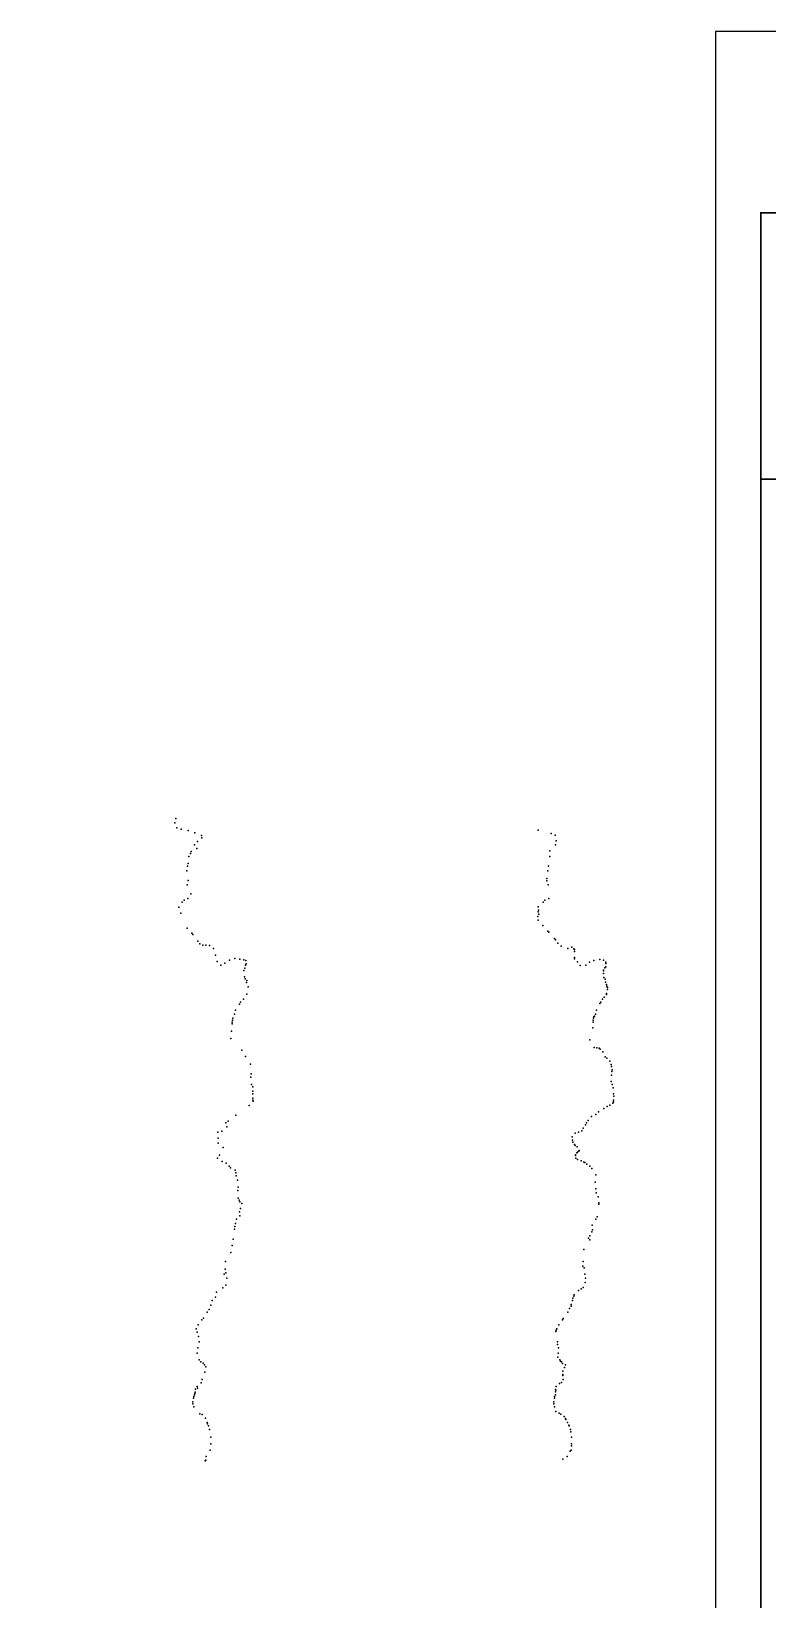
# Model space of a CAD drawing. Extents: x 529262 to 576451, y 2694391 to 2717535.
# Drawn here: x 559371 to 561412, y 2708739 to 2713084 of the extents above; entities that cross this region are included whole.
import ezdxf
from ezdxf.xclip import XClip

# ---------------------------------------------------------------- set-up
doc = ezdxf.new("R2010")
doc.units = 0
doc.header["$XCLIPFRAME"] = 0
for name, color, linetype in [('PP-COM', 7, 'Continuous'), ('PUB_TITLE', 4, 'Continuous'), ('RD-中线', 40, 'Continuous'), ('RD-红线', 7, 'Continuous'), ('设计离散点', 201, 'Continuous')]:
    doc.layers.add(name, color=color, linetype=linetype)

# ---------------------------------------------------------------- blocks, each defined once
blk = doc.blocks.new('A$C19FD0107')
at = {"layer": 'RD-中线', "color": 8, "linetype": 'Continuous', "flags": 128}
for points in [[(-9422.6, 17488), (-9683.8, 17343.4, -0.201718), (-9915, 17318.4), (-10135.9, 17384.5), (-10173.1, 17395.6, 0.069632), (-10214.2, 17401.9), (-10520.1, 17405.7), (-10843.1, 17409.8, -0.058631), (-10958.9, 17425), (-11073.9, 17454, -0.049523), (-11166.9, 17487.5), (-11220.7, 17513.1, 0.274331), (-11525.6, 17485.4), (-11626.6, 17412.3)], [(-9024.6, 14826), (-9083, 14503.8, -0.413984), (-9315.3, 14342.6), (-9629.8, 14399.3)]]:
    blk.add_lwpolyline(points, format="xyb", dxfattribs=at)
at = {"layer": 'RD-中线', "color": 8}
blk.add_lwpolyline([(-9122.2, 17154.2, 0.051063), (-9138.4, 17156.3), (-9248.7, 17159, 0.143281), (-9292.1, 17147.4), (-9366, 17102.6, -0.029164), (-9386.6, 17091.7), (-9682.2, 16956.7, -0.1024), (-9761.2, 16938.6), (-9874.8, 16936.3, -0.164523), (-10119.2, 17013.5), (-10262.5, 17118.3, 0.129979), (-10319.6, 17140.7)], format="xyb", dxfattribs=at)
blk.add_lwpolyline([(-9929.4, 16843.1), (-8702.8, 16628.3)], dxfattribs=at)
at = {"layer": 'RD-中线', "color": 8, "linetype": 'Continuous'}
for points in [[(-10449.8, 16346.7), (-9310.4, 16141.2, 0.000025), (-9310.4, 16141.2), (-9264.7, 16132.9, -0.000026), (-9264.6, 16132.9), (-8548, 16003.7)], [(-5280.2, 15276.5), (-7574.9, 15234.8, -0.04855), (-7632.8, 15239.4), (-9762.4, 15617.8)], [(-10183.3, 15387.4), (-7663.2, 14933.3, 0.038865), (-7616.9, 14928.6), (-7590.6, 14928), (-7346.3, 14934.2, -0.001455), (-7345.6, 14934.2), (-7293.5, 14935.3, -0.001453), (-7292.8, 14935.3), (-7219, 14936.3), (-7119.6, 14938.7)]]:
    blk.add_lwpolyline(points, format="xyb", dxfattribs=at)
at = {"layer": 'RD-红线', "color": 8, "linetype": 'Continuous', "flags": 128}
for points in [[(-9431.3, 17503.7), (-9692.5, 17359.1, -0.201718), (-9909.9, 17335.7), (-10130.8, 17401.7), (-10168, 17412.9, 0.069632), (-10214, 17419.9), (-10519.9, 17423.7), (-10842.8, 17427.8, -0.058631), (-10954.5, 17442.4), (-11069.5, 17471.4, -0.049523), (-11159.2, 17503.7), (-11212.9, 17529.4, 0.274331), (-11536.1, 17500), (-11619.8, 17439.5)], [(-9096.6, 17432.9, -0.062019), (-9169.2, 17466.2, 0.27148), (-9413.8, 17472.2), (-9675.1, 17327.6, -0.201718), (-9920.2, 17301.2), (-10141.1, 17367.2), (-10178.3, 17378.4, 0.069632), (-10214.5, 17383.9), (-10520.3, 17387.7), (-10843.3, 17391.8, -0.058631), (-10963.3, 17407.5), (-11078.3, 17436.5, -0.049523), (-11174.6, 17471.2), (-11228.4, 17496.9, 0.274331), (-11515, 17470.8), (-11592.9, 17414.5)], [(-9057.5, 14577.4), (-9071.2, 14501.7, -0.413984), (-9317.4, 14330.8), (-9598.6, 14381.5)]]:
    blk.add_lwpolyline(points, format="xyb", dxfattribs=at)
at = {"layer": 'RD-红线', "color": 8}
for points in [[(-9147.3, 17166.5), (-9248.5, 17169, 0.143281), (-9297.3, 17155.9), (-9371.2, 17111.1, -0.029164), (-9390.8, 17100.8), (-9686.3, 16965.8, -0.1024), (-9761.4, 16948.6), (-9875, 16946.3, -0.164523), (-10113.3, 17021.6), (-10256.5, 17126.4, 0.129979), (-10318.4, 17150.7)], [(-9147.3, 17166.5), (-9248.5, 17169, 0.143281), (-9297.3, 17155.9), (-9371.2, 17111.1, -0.029164), (-9390.8, 17100.8), (-9686.3, 16965.8, -0.1024), (-9761.4, 16948.6), (-9875, 16946.3, -0.164523), (-10113.3, 17021.6), (-10210.4, 17092.7)]]:
    blk.add_lwpolyline(points, format="xyb", dxfattribs=at)
blk.add_lwpolyline([(-9924.3, 16872.6), (-9234, 16751.8), (-9229, 16750.9)], dxfattribs=at)
at = {"layer": 'RD-红线', "color": 8, "linetype": 'Continuous', "flags": 128}
blk.add_lwpolyline([(-9623.5, 16179.4), (-9322.6, 16125.1)], dxfattribs=at)

msp = doc.modelspace()

# ---------------------------------------------------------------- linework, layer by layer
at = {"layer": 'PUB_TITLE', "color": 7}
msp.add_lwpolyline([(561267.748, 2707366.835), (569352.748, 2707366.835), (569352.748, 2713084.085), (561267.748, 2713084.085)], close=True, dxfattribs=at)
at = {"layer": 'PUB_TITLE', "color": 7, "const_width": 5}
for points in [[(568193.3, 2711843.351), (568193.3, 2708691.925), (561392.748, 2708691.925), (561392.748, 2712581.567), (569352.748, 2712581.567)], [(568193.3, 2711843.351), (561392.748, 2711843.351)]]:
    msp.add_lwpolyline(points, dxfattribs=at)
at = {"layer": '设计离散点', "color": 2}
for p in [(559769.081, 2710891.632, 129.32), (559771.362, 2710903.077, 129.32), (559774.156, 2710877.292, 129.32), (559786.186, 2710873.901, 129.32), (559806.096, 2710870.06, 129.32), (559824.227, 2710863.74, 129.32), (559823.59, 2710830.218, 130.72), (559830.169, 2710820.129, 130.822), (559831.743, 2710839.881, 130.76), (559842.761, 2710856.375, 129.323), (559843.504, 2710849.514, 129.897), (559805.673, 2710778.326, 131.89), (559807.824, 2710798.122, 131.82), (559812.739, 2710806.457, 131.723), (559814.222, 2710811.698, 130.806), (559802.346, 2710758.626, 132.2), (559804.109, 2710770.99, 131.95), (559806.311, 2710731.298, 132.207), (559803.278, 2710719.369, 132.24), (559813.6, 2710694.244, 131.901), (559780.082, 2710657.834, 132.217), (559789.438, 2710672.032, 132.22), (559794.444, 2710676.662, 132.22), (559805.035, 2710681.297, 132.16), (559786.019, 2710640.999, 132.985), (559803.259, 2710599.6, 132.62), (559816.242, 2710585.504, 132.918), (559819.246, 2710581.745, 132.96), (559832.53, 2710563.788, 132.704), (559838.584, 2710556.053, 132.617), (559846.842, 2710552.637, 132.99), (559855.24, 2710551.991, 132.719), (559865.214, 2710551.579, 132.476), (559876.343, 2710543.584, 133.181), (559881.713, 2710524.883, 132.918), (559934.819, 2710515.426, 133.172), (559886.08, 2710507.057, 133.791), (559896.123, 2710497.388, 133.718), (559907.118, 2710502.516, 133.291), (559920.785, 2710510.732, 133.483), (559948.726, 2710513.908, 133.081), (559960.447, 2710481.87, 133.528), (559960.466, 2710511.693, 133.576), (559963.263, 2710488.564, 133.224), (559965.044, 2710497.094, 133.59), (559965.839, 2710510.025, 133.73), (559966.254, 2710500.314, 133.521), (559961.707, 2710464.755, 133.543), (559964.055, 2710459.193, 133.54), (559967.817, 2710448.694, 133.658), (559968.136, 2710454.507, 133.445), (559972.3, 2710437.07, 133.865), (559947.892, 2710389.321, 134.428), (559950.83, 2710394.123, 133.677), (559959.233, 2710402.731, 134.125), (559968.437, 2710416.924, 134.141), (559928.449, 2710344.964, 134.57), (559929.281, 2710350.425, 134.378), (559934.623, 2710361.093, 134.413), (559937.288, 2710372.409, 134.961), (559926.08, 2710314.392, 134.86), (559927.775, 2710334.112, 134.74), (559928.316, 2710339.543, 134.68), (559924.409, 2710294.264, 134.9), (559954.258, 2710261.499, 134.453), (559965.072, 2710244.295, 134.601), (559978.971, 2710222.581, 135.01), (559979.187, 2710187.103, 135.15), (559980.886, 2710195.775, 135.049), (559981.557, 2710166.239, 135.2), (559984.892, 2710123.3, 135.72), (559984.893, 2710148.095, 135.4), (559984.916, 2710140.277, 135.5), (559985.292, 2710128.135, 135.68), (559985.309, 2710159.575, 135.275), (559938.332, 2710081.129, 135.435), (559974.901, 2710108.2, 135.788), (559986, 2710120.559, 135.797), (559898.847, 2710036.707, 135.766), (559910.015, 2710059.976, 135.86), (559912.935, 2710048.783, 136.07), (559916.415, 2710065.219, 135.709), (559887.836, 2710034.382, 136.3), (559888.716, 2710004.065, 136.51), (559888.88, 2710018.173, 136.26), (559886.77, 2709962.215, 136.498), (559892.953, 2709970.957, 136.87), (559900.394, 2709953.01, 136.936), (559902.748, 2709992.194, 136.64), (559911.357, 2709948.333, 136.873), (559919.222, 2709940.574, 136.86), (559923.557, 2709935.525, 136.814), (559935.853, 2709929.178, 136.68), (559937.843, 2709921.387, 136.76), (559938.894, 2709912.967, 136.854), (559942.248, 2709900.962, 137.15), (559943.239, 2709873.018, 137.334), (559944.091, 2709881.545, 137.2), (559944.175, 2709851.797, 137.18), (559947.389, 2709845.778, 137.2), (559948.942, 2709841.711, 137.217), (559951.388, 2709823.02, 137.3), (559954.488, 2709836.795, 137.23), (559937.183, 2709780.91, 137.35), (559939.873, 2709793.558, 137.12), (559948.605, 2709813.246, 137.42), (559948.807, 2709802.894, 137.45), (559930.83, 2709737.989, 137.99), (559934.508, 2709765.792, 137.588), (559935.525, 2709773.179, 137.42), (559924.582, 2709701.062, 138.06), (559927.775, 2709720.731, 138), (559908.686, 2709654.802, 138.038), (559909.075, 2709676.504, 138.133), (559901.697, 2709602.993, 138.584), (559905.641, 2709641.132, 138.438), (559910.297, 2709644.594, 138.38), (559910.47, 2709610.406, 138.466), (559912.995, 2709629.652, 138.56), (559872.035, 2709568.02, 138.863), (559881.419, 2709577.675, 138.983), (559884.912, 2709590.853, 138.646), (559843.712, 2709514.858, 139.389), (559848.753, 2709519.096, 139.375), (559858.282, 2709535.859, 138.978), (559864.017, 2709542.67, 138.946), (559868.475, 2709555.041, 139.119), (559827.79, 2709489.912, 139.4), (559830.865, 2709480.593, 139.714), (559833.566, 2709500.606, 139.4), (559832.59, 2709437.082, 140.15), (559834.644, 2709467.999, 139.733), (559836.164, 2709453.657, 139.455), (559831.327, 2709421.996, 140.2), (559836.359, 2709403.643, 140.36), (559840.632, 2709398.287, 140.39), (559847.801, 2709394.649, 140.42), (559851.654, 2709389.481, 140.46), (559845.07, 2709349.402, 140.907), (559852.212, 2709369.454, 140.876), (559854.515, 2709384.183, 140.493), (559821.544, 2709301.977, 141.7), (559823.788, 2709307.024, 141.76), (559824.582, 2709310.289, 141.871), (559825.775, 2709314.466, 141.67), (559826.654, 2709321.968, 141.363), (559830.598, 2709329.622, 140.401), (559831.976, 2709325.412, 141.264), (559841.85, 2709339.839, 140.718), (559818.897, 2709287.264, 142.262), (559819.218, 2709281.636, 142.211), (559820.978, 2709297.076, 141.74), (559821.541, 2709273.864, 142.35), (559838.597, 2709253.933, 142.679), (559845.026, 2709252.284, 142.86), (559854.406, 2709242.046, 142.943), (559858.197, 2709230.25, 143.163), (559859.889, 2709226.373, 143.16), (559862.169, 2709220.497, 143.17), (559865.268, 2709210.944, 143.17), (559868.452, 2709189.206, 143.17), (559868.559, 2709170.825, 143.18), (559855.034, 2709125.797, 143.45), (559856.076, 2709136.189, 143.34), (559866.885, 2709153.497, 143.193), (559852.64, 2709123.562, 143.5)]:
    msp.add_point(p, dxfattribs=at)
at = {"layer": '设计离散点', "color": 3}
for p in [(560776.308, 2710870.647, 134.153), (560812.026, 2710861.371, 132.691), (560823.097, 2710857.369, 132.31), (560823.59, 2710830.218, 130.72), (560825.616, 2710841.73, 130.65), (560807.824, 2710798.122, 131.82), (560808.226, 2710813.522, 130.86), (560799.987, 2710737.314, 132.22), (560802.346, 2710758.626, 132.2), (560804.109, 2710770.99, 131.95), (560800.139, 2710730.988, 132.24), (560803.278, 2710719.369, 132.24), (560775.431, 2710658.585, 132.26), (560776.301, 2710644.956, 135.891), (560776.819, 2710649.517, 133.074), (560789.438, 2710672.032, 132.22), (560794.444, 2710676.662, 132.22), (560805.035, 2710681.297, 132.16), (560774.736, 2710631.596, 133.02), (560775.453, 2710621.705, 133.92), (560777.567, 2710638.627, 135.895), (560788.973, 2710606.944, 133.92), (560802.66, 2710591.305, 135.925), (560805.883, 2710588.377, 133.92), (560820.669, 2710571.111, 135.787), (560823.666, 2710567.515, 135.915), (560830.596, 2710558.252, 135.973), (560839.958, 2710549.384, 135.954), (560858.254, 2710543.41, 135.244), (560868.934, 2710546.508, 134.56), (560875.127, 2710542.379, 134.455), (560876.091, 2710514.514, 134.82), (560876.097, 2710518.429, 134.78), (560876.272, 2710540.183, 134.469), (560876.831, 2710534.977, 134.711), (560885.133, 2710506.101, 134.387), (560892.656, 2710496.048, 134.579), (560907.729, 2710496.57, 134.178), (560918.328, 2710505.624, 134.929), (560930.225, 2710510.409, 134.337), (560946.958, 2710512.275, 134.544), (560956.689, 2710473.559, 135.679), (560956.702, 2710510.878, 134.727), (560957.116, 2710480.963, 135.214), (560957.265, 2710483.412, 135.506), (560960.309, 2710489.489, 134.561), (560962.999, 2710492.831, 134.845), (560963.066, 2710501.699, 134.986), (560963.589, 2710505.675, 135.345), (560958.197, 2710463.175, 136.073), (560961.415, 2710458.222, 134.565), (560962.787, 2710450.197, 135.32), (560964.832, 2710443.046, 135.43), (560965.871, 2710439.257, 135.52), (560968.049, 2710435.074, 135.676), (560968.236, 2710429.431, 134.99), (560946.62, 2710391.013, 135.611), (560949.496, 2710394.785, 135.285), (560954.485, 2710402.621, 135.651), (560958.986, 2710407.984, 135.694), (560964.845, 2710415.524, 135.4), (560965.397, 2710418.978, 135.328), (560928.449, 2710344.964, 134.57), (560929.281, 2710350.425, 134.378), (560930.299, 2710353.435, 135.067), (560932.147, 2710356.006, 135.004), (560934.623, 2710361.093, 134.413), (560937.288, 2710372.409, 134.961), (560926.959, 2710323.551, 137.793), (560928.316, 2710339.543, 134.68), (560918.985, 2710290.179, 137.897), (560930.671, 2710268.794, 136.481), (560930.729, 2710269.347, 135.24), (560938.764, 2710267.922, 136.625), (560944.511, 2710266.624, 136.576), (560947.737, 2710264.241, 136.638), (560955.003, 2710256.67, 136.321), (560961.439, 2710242.945, 136.221), (560966.044, 2710239.57, 136.836), (560974.388, 2710231.175, 136.04), (560978.191, 2710221.814, 136.475), (560979.287, 2710216.323, 136.767), (560978.347, 2710174.717, 137.319), (560978.919, 2710192.457, 136.991), (560979.903, 2710202.879, 137.169), (560980.722, 2710206.689, 137.146), (560981.073, 2710166.145, 137.189), (560983.657, 2710157.227, 136.995), (560984.318, 2710123.129, 136.923), (560984.366, 2710140.228, 137.657), (560985.274, 2710133.95, 137.639), (560935.519, 2710082.914, 136.936), (560943.372, 2710090.327, 137.503), (560957.653, 2710099.678, 137.736), (560967.263, 2710105.932, 137.59), (560974.335, 2710108.894, 137.29), (560982.4, 2710115.038, 137.096), (560984.479, 2710118.363, 137.025), (560896.628, 2710038.124, 136.384), (560900.997, 2710045.477, 136.933), (560906.691, 2710054.464, 136.867), (560909.594, 2710060.246, 137.057), (560914.396, 2710066.409, 137.041), (560923.888, 2710077.469, 137.561), (560870.177, 2710021.015, 136.72), (560870.734, 2710011.874, 138.042), (560872.187, 2710006.535, 138.082), (560876.304, 2710000.562, 137.583), (560877.959, 2710032.018, 137.818), (560878.104, 2709997.609, 138.03), (560884.256, 2709994.013, 137.856), (560887.836, 2710034.382, 136.3), (560879.683, 2709970.003, 138.575), (560879.766, 2709971.553, 139), (560880.655, 2709962.527, 138.42), (560882.707, 2709976.872, 137.964), (560884.448, 2709979.343, 138.045), (560884.644, 2709958.712, 138.125), (560888.655, 2709981.686, 138.122), (560889.79, 2709983.897, 138.55), (560894.952, 2709955.072, 138.165), (560901.975, 2709951.265, 138.239), (560905.213, 2709949.982, 138.539), (560910.875, 2709946.123, 138.498), (560918.839, 2709940.168, 138.573), (560925.036, 2709933.558, 138.142), (560935.262, 2709916.183, 138.279), (560934.062, 2709896.195, 138.324), (560936.11, 2709877.503, 138.74), (560936.242, 2709866.479, 138.679), (560941.856, 2709855.045, 138.568), (560943.524, 2709834.946, 139.07), (560944.405, 2709838.703, 138.846), (560925.563, 2709777.124, 139.468), (560935.707, 2709793.599, 138.916), (560939.18, 2709800.22, 138.742), (560915.022, 2709740.579, 139.831), (560919.305, 2709747.45, 140.61), (560919.478, 2709736.38, 139.783), (560924.821, 2709758.227, 138.914), (560926.645, 2709764.185, 138.833), (560902.714, 2709708.922, 140.987), (560899.588, 2709663.127, 141.234), (560900.707, 2709675.929, 140.718), (560903.517, 2709658.884, 141.379), (560900.803, 2709603.971, 140.696), (560904.756, 2709641.349, 139.668), (560906.187, 2709617.941, 140.723), (560907.019, 2709629.64, 139.957), (560870.671, 2709568.262, 140.693), (560871.999, 2709574.278, 140.418), (560874.791, 2709580.046, 140.711), (560875.731, 2709583.83, 140.303), (560887.643, 2709596.139, 140.102), (560894.832, 2709600.477, 140.342), (560843.712, 2709514.858, 139.389), (560844.931, 2709518.515, 139.59), (560858.282, 2709535.859, 138.978), (560862.781, 2709545.88, 141.188), (560866.864, 2709552.475, 140.52), (560867.239, 2709556.622, 140.64), (560825.045, 2709481.874, 139.4), (560825.896, 2709485.678, 139.4), (560827.79, 2709489.912, 139.4), (560833.566, 2709500.606, 139.4), (560829.361, 2709453.166, 139.494), (560829.577, 2709446.191, 139.875), (560832.59, 2709437.082, 140.15), (560830.142, 2709410.68, 141.43), (560831.327, 2709421.996, 140.2), (560836.359, 2709403.643, 140.36), (560837.485, 2709399.582, 140.467), (560840.632, 2709398.287, 140.39), (560843.557, 2709393.387, 141.728), (560851.654, 2709389.481, 140.46), (560840.182, 2709340.858, 141.06), (560844.338, 2709360.504, 142.093), (560844.415, 2709362.848, 140.977), (560844.569, 2709371.814, 140.556), (560845.07, 2709349.402, 140.907), (560848.753, 2709382.545, 141.804), (560821.544, 2709301.977, 141.7), (560823.708, 2709314.803, 142.895), (560823.788, 2709307.024, 141.76), (560824.215, 2709321.442, 142.49), (560824.361, 2709319.492, 142.4), (560825.796, 2709329.542, 141.14), (560835.036, 2709338.068, 141.09), (560818.897, 2709287.264, 142.262), (560819.218, 2709281.636, 142.211), (560820.978, 2709297.076, 141.74), (560821.541, 2709273.864, 142.35), (560824.758, 2709260.192, 142.5), (560834.479, 2709255.839, 142.55), (560838.367, 2709253.417, 143.522), (560847.971, 2709246.886, 143.922), (560851.483, 2709240.851, 143.904), (560852.48, 2709238.469, 143.597), (560857.43, 2709229.712, 143.971), (560860.721, 2709222.989, 143.916), (560862.169, 2709220.497, 143.17), (560865.268, 2709210.944, 143.17), (560866.114, 2709203.947, 144.098), (560868.452, 2709189.206, 143.17), (560868.559, 2709170.825, 143.18), (560844.072, 2709128.106, 143.813), (560856.076, 2709136.189, 143.34), (560864.97, 2709150.223, 144.513), (560866.885, 2709153.497, 143.193), (560868.107, 2709165.195, 144.802)]:
    msp.add_point(p, dxfattribs=at)

# ---------------------------------------------------------------- block references
at = {"layer": 'PP-COM'}
ref = msp.add_blockref('A$C19FD0107', (570997.993, 2694390.603), dxfattribs=at)
XClip(ref).set_block_clipping_path([(-9366.4383134884, 14428.6043910822), (-3328.4480743363, 17452.7484863754)])

doc.saveas('drawing.dxf')
